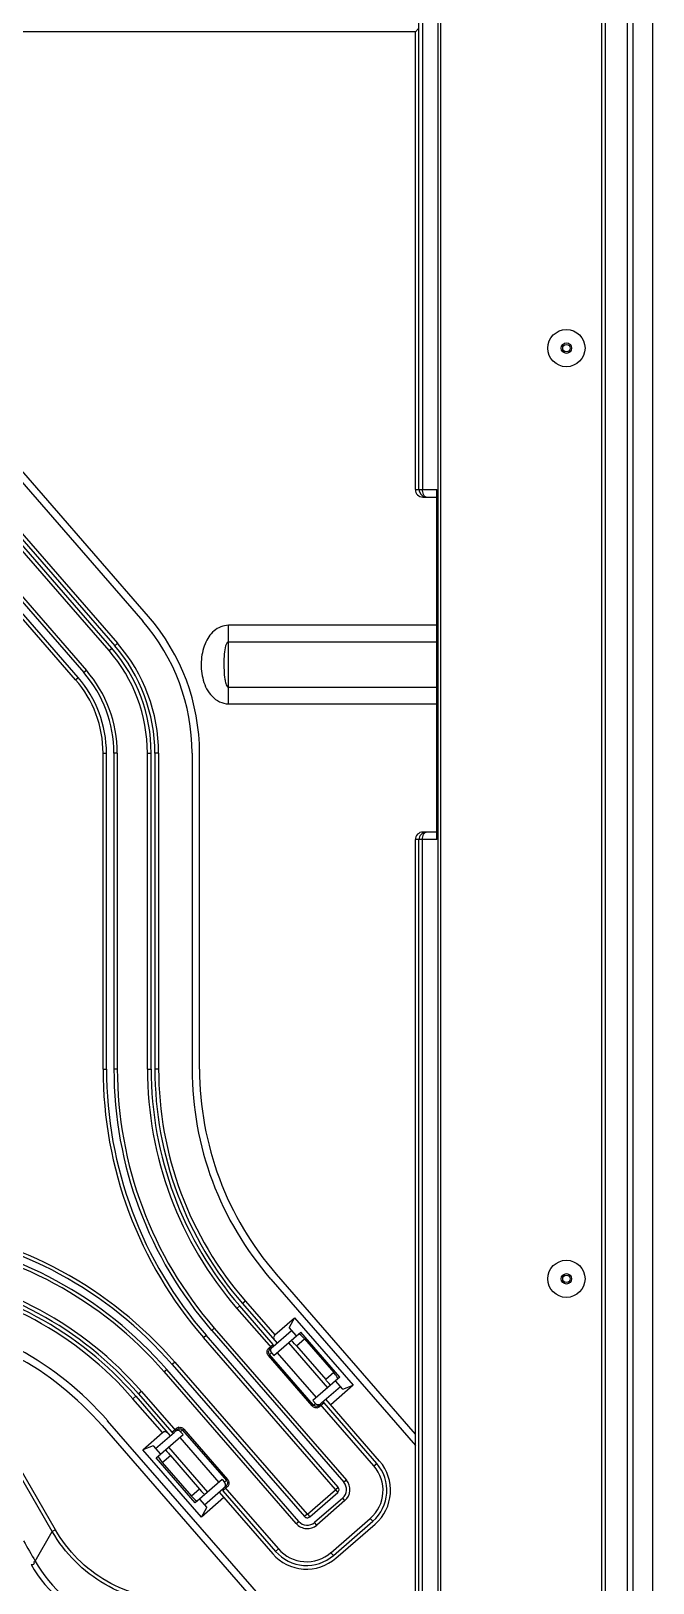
# Model space of a CAD drawing. Header units: millimetres. Extents: x -1070 to 42146, y 1440 to 12921.
# Drawn here: x 32092.3 to 32175.8, y 5099.8 to 5308.3 of the extents above; entities that cross this region are included whole.
import ezdxf

# ---------------------------------------------------------------- set-up
doc = ezdxf.new("R2010")
doc.units = ezdxf.units.MM
for name, color, linetype in [('DW-PLUS-PCB实线CONTINUOUS', 7, 'Continuous'), ('DW-PLUS-XIANGTI实线CONTINUOUS', 7, 'Continuous'), ('MOUZU_COVER实线CONTINUOUS', 7, 'Continuous')]:
    doc.layers.add(name, color=color, linetype=linetype)

# ---------------------------------------------------------------- blocks, each defined once
blk = doc.blocks.new('HJRTY45UYJDFGD')
at = {"layer": 'DW-PLUS-PCB实线CONTINUOUS', "color": 251}
for centre, radius in [((238.28, 437.4), 0.7), ((238.28, 437.4), 0.5), ((238.28, 312.4), 0.7), ((238.28, 312.4), 0.5)]:
    blk.add_circle(centre, radius, dxfattribs=at)
at = {"layer": 'DW-PLUS-XIANGTI实线CONTINUOUS', "color": 251}
for p, q in [((249.9, 0.8), (249.9, 999)), ((221.03, 876.85), (221.03, 122.95)), ((221.37, 876.49), (221.37, 123.31)), ((243.03, 126.71), (243.03, 873.09)), ((243.52, 126.74), (243.52, 873.06)), ((246.49, 126.74), (246.49, 873.06)), ((247.19, 873.02), (247.19, 126.78)), ((218.47, 418.4), (218.47, 481.91)), ((218.96, 482.41), (218.96, 418.4)), ((218, 479.9), (38.44, 479.9)), ((218.41, 480.33), (218, 479.9)), ((218, 418.4), (218, 479.9)), ((182.16, 401.37), (159.16, 427.82)), ((158.41, 427.16), (181.4, 400.71)), ((154.64, 423.88), (177.63, 397.43)), ((155.01, 424.21), (178, 397.76)), ((218, 418.4), (220.9, 418.4)), ((219, 417.4), (220.9, 417.4)), ((220.9, 371.4), (220.9, 418.4)), ((220.9, 400.17), (192.9, 400.17)), ((192.9, 389.63), (192.9, 400.17)), ((178, 397.76), (177.63, 397.43)), ((220.9, 397.93), (192.9, 397.93)), ((192.9, 391.87), (220.9, 391.87)), ((192.9, 389.63), (220.9, 389.63)), ((183.52, 383), (183.02, 383)), ((183.02, 383), (183.02, 340.58)), ((183.52, 383), (183.52, 340.58)), ((188.02, 383), (188.02, 340.58)), ((189.02, 340.58), (189.02, 383)), ((218.47, 371.4), (218, 371.4)), ((218, 269.28), (218, 371.4)), ((218.54, 371.4), (218.47, 371.4)), ((218.47, 261.02), (218.47, 371.4)), ((218.96, 371.4), (218.54, 371.4)), ((220.9, 371.4), (218.96, 371.4)), ((218.96, 259.72), (218.96, 371.4)), ((220.9, 372.4), (219, 372.4)), ((183.52, 340.58), (183.02, 340.58)), ((218, 291.54), (199.33, 313.02)), ((198.57, 312.37), (218, 290.02)), ((195.18, 309.42), (194.8, 309.09)), ((194.8, 309.09), (199.42, 303.77)), ((195.18, 309.42), (199.14, 304.86)), ((199.14, 304.86), (201.78, 307.15)), ((201.78, 307.15), (201.06, 305.85)), ((201.78, 307.15), (209.65, 298.1)), ((198.89, 303.32), (201.38, 305.48)), ((202.03, 304.73), (201.06, 305.85)), ((209.65, 298.1), (206.63, 295.47)), ((208.26, 297.56), (207.28, 298.69)), ((208.26, 297.56), (209.65, 298.1)), ((169.25, 278.45), (158.19, 297.6)), ((169.67, 278.69), (158.61, 297.84)), ((180.08, 296.29), (180.46, 296.62)), ((184.04, 291.74), (180.08, 296.29)), ((180.46, 296.62), (185.08, 291.31)), ((205.45, 295.77), (207.94, 297.93)), ((213.19, 287.93), (205.98, 296.23)), ((175.93, 292.69), (196.28, 269.28)), ((197.6, 269.28), (176.68, 293.34)), ((181.4, 289.44), (184.04, 291.74)), ((182.79, 289.97), (181.4, 289.44)), ((182.79, 289.97), (183.77, 288.85)), ((183.11, 289.6), (185.6, 291.77)), ((189.27, 280.38), (181.4, 289.44)), ((189.67, 282.06), (192.17, 284.22)), ((191.64, 283.76), (198.85, 275.46)), ((189.02, 282.81), (190, 281.69)), ((192.29, 283.01), (189.27, 280.38)), ((189.27, 280.38), (190, 281.69)), ((207.32, 274.87), (212.6, 279.46)), ((166.95, 274.48), (169.25, 278.45)), ((169.67, 278.69), (169.25, 278.45))]:
    blk.add_line(p, q, dxfattribs=at)
for centre in [(238.28, 437.4), (238.28, 312.4)]:
    blk.add_circle(centre, 2.5, dxfattribs=at)
for centre, radius, start, end in [((161.02, 383), 27, 0, 41), ((161.02, 383), 28, 0, 41), ((161.02, 383), 22, 0, 41), ((161.02, 383), 22.5, 0, 41), ((231.02, 340.58), 48, 180, 221), ((231.02, 340.58), 47.5, 180, 221), ((231.02, 340.58), 43, 180, 221), ((231.02, 340.58), 42, 180, 221), ((144.23, 265.13), 48, 41, 82), ((144.23, 265.13), 47.5, 41, 82), ((144.23, 265.13), 42, 41, 82), ((144.23, 265.13), 43, 41, 82), ((208.66, 283.99), 6, 311, 41), ((203.38, 279.4), 6, 221, 311)]:
    blk.add_arc(centre, radius, start, end, dxfattribs=at)
for centre, major_axis, ratio, start_param, end_param in [((219, 418.4), (1, 0), 0.999391, -3.141593, -1.570796), ((219, 371.4), (1, 0), 0.999391, 1.570796, 3.141593), ((199.47, 304.48), (0.377, 0.328), 1, 1.570796, 3.141593), ((184.37, 291.36), (-0.328, 0.377), 1, 4.712389, 6.283185)]:
    blk.add_ellipse(centre, major_axis=major_axis, ratio=ratio, start_param=start_param, end_param=end_param, dxfattribs=at)
for points in [[(218.47, 418.4), (218.47, 417.98), (218.85, 417.51), (219.26, 417.42)], [(219.45, 372.4), (218.98, 372.4), (218.46, 371.87), (218.47, 371.4)], [(165.39, 277.19), (165.91, 276.29), (166.43, 275.38), (166.95, 274.48)], [(166.39, 274.03), (168.53, 270.27), (172.22, 267.09), (176.29, 265.63)], [(166.95, 274.48), (168.99, 270.84), (172.52, 267.75), (176.44, 266.32)]]:
    blk.add_open_spline(points, degree=3, dxfattribs=at)
for points, knots in [([(218.99, 418.11), (218.98, 418.16), (218.97, 418.25), (218.96, 418.35), (218.96, 418.4)], [0, 0, 0, 0, 0.497914, 1, 1, 1, 1]), ([(219.45, 417.4), (219.4, 417.4), (219.1, 417.5), (219.03, 417.87), (218.99, 418.11)], [0, 0, 0, 0, 0.167082, 1, 1, 1, 1]), ([(219.26, 417.42), (219.29, 417.41), (219.35, 417.4), (219.42, 417.4), (219.45, 417.4)], [0, 0, 0, 0, 0.504705, 1, 1, 1, 1]), ([(192.9, 400.17), (192.21, 400.17), (190.79, 399.56), (190.03, 398.33), (189.76, 397.68)], [0, 0, 0, 0, 0.497156, 1, 1, 1, 1]), ([(189.76, 397.68), (189.44, 396.92), (189.12, 395.26), (189.38, 392.78), (190.46, 390.48), (192.09, 389.62), (192.9, 389.63)], [0, 0, 0, 0, 0.251536, 0.503215, 0.753687, 1, 1, 1, 1]), ([(192.38, 396.59), (192.28, 395.78), (192.26, 394.57), (192.37, 393.11), (192.52, 392.39), (192.7, 391.87), (192.9, 391.87)], [0, 0, 0, 0, 0.504006, 0.754933, 0.876132, 1, 1, 1, 1]), ([(192.9, 397.93), (192.78, 397.93), (192.44, 397.43), (192.42, 396.96), (192.38, 396.59)], [0, 0, 0, 0, 0.241227, 1, 1, 1, 1]), ([(218.96, 371.4), (218.96, 371.52), (218.99, 371.86), (219.13, 372.28), (219.36, 372.38)], [0, 0, 0, 0, 0.32168, 1, 1, 1, 1]), ([(219.36, 372.38), (219.37, 372.39), (219.4, 372.4), (219.43, 372.4), (219.45, 372.4)], [0, 0, 0, 0, 0.512546, 1, 1, 1, 1]), ([(185.98, 268.79), (182.64, 268.8), (175.85, 270.57), (170.92, 275.57), (169.25, 278.45)], [0, 0, 0, 0, 0.499999, 1, 1, 1, 1]), ([(185.98, 269.28), (182.73, 269.28), (176.1, 271), (171.29, 275.88), (169.67, 278.69)], [0, 0, 0, 0, 0.499999, 1, 1, 1, 1]), ([(166.4, 274.02), (166.54, 274.05), (166.9, 274.01), (166.85, 274.38), (166.77, 274.45)], [0, 0, 0, 0, 0.58866, 1, 1, 1, 1])]:
    blk.add_open_spline(points, degree=3, knots=knots, dxfattribs=at)
at = {"layer": 'MOUZU_COVER实线CONTINUOUS', "color": 251}
for p, q in [((176.87, 396.77), (153.88, 423.22)), ((177.25, 397.1), (154.26, 423.55)), ((172.38, 392.87), (149.38, 419.31)), ((172.72, 393.17), (149.73, 419.62)), ((150.49, 420.27), (173.48, 393.82)), ((150.83, 420.57), (173.82, 394.12)), ((176.87, 396.77), (177.25, 397.1)), ((173.82, 394.12), (173.48, 393.82)), ((172.38, 392.87), (172.72, 393.17)), ((176.07, 383), (176.52, 383)), ((176.07, 340.58), (176.07, 383)), ((176.52, 340.58), (176.52, 383)), ((177.98, 383), (177.52, 383)), ((177.52, 383), (177.52, 340.58)), ((177.98, 383), (177.98, 340.58)), ((182.02, 383), (182.52, 383)), ((182.02, 340.58), (182.02, 383)), ((182.52, 340.58), (182.52, 383)), ((176.07, 340.58), (176.52, 340.58)), ((177.98, 340.58), (177.52, 340.58)), ((182.02, 340.58), (182.52, 340.58)), ((194.04, 308.43), (194.42, 308.76)), ((198.91, 303.6), (194.42, 308.76)), ((194.04, 308.43), (198.66, 303.12)), ((189.55, 304.52), (189.89, 304.82)), ((207.29, 284.12), (189.55, 304.52)), ((207.63, 284.42), (189.89, 304.82)), ((190.99, 305.78), (190.65, 305.48)), ((190.65, 305.48), (208.39, 285.07)), ((190.99, 305.78), (208.73, 285.37)), ((199, 302.09), (202.34, 304.99)), ((202.02, 303.39), (203.1, 304.33)), ((202.29, 304.95), (202.62, 305.24)), ((207.87, 299.2), (202.62, 305.24)), ((203.1, 304.33), (207.03, 299.8)), ((198.26, 302.11), (198.67, 302.47)), ((198.33, 303.1), (198.91, 303.6)), ((198.33, 303.1), (198.46, 302.95)), ((204.31, 295.45), (198.41, 302.24)), ((198.46, 302.95), (198.89, 303.32)), ((198.67, 302.47), (199, 302.09)), ((199.46, 302.48), (204.7, 296.45)), ((200.96, 303.79), (206.21, 297.75)), ((202.02, 303.39), (205.96, 298.86)), ((184.26, 299.93), (184.61, 300.23)), ((202.35, 279.82), (184.61, 300.23)), ((185.71, 301.19), (185.36, 300.89)), ((185.36, 300.89), (203.1, 280.48)), ((185.71, 301.19), (203.45, 280.78)), ((204.16, 295.32), (198.26, 302.11)), ((202, 279.52), (184.26, 299.93)), ((207.59, 298.96), (204.25, 296.05)), ((207.03, 299.8), (205.96, 298.86)), ((207.87, 299.2), (207.59, 298.96)), ((181.21, 297.28), (180.84, 296.95)), ((180.84, 296.95), (185.32, 291.79)), ((181.21, 297.28), (185.83, 291.97)), ((204.25, 296.05), (204.58, 295.67)), ((204.16, 295.32), (204.58, 295.67)), ((205.45, 295.77), (205.03, 295.4)), ((205.16, 295.25), (205.03, 295.4)), ((205.73, 295.75), (205.16, 295.25)), ((212.44, 287.27), (205.22, 295.57)), ((212.82, 287.6), (205.73, 295.75)), ((185.32, 291.79), (185.9, 292.29)), ((185.6, 291.77), (186.03, 292.14)), ((185.9, 292.29), (186.03, 292.14)), ((186.89, 292.22), (186.48, 291.86)), ((186.48, 291.86), (186.8, 291.49)), ((186.74, 292.09), (192.64, 285.3)), ((186.89, 292.22), (192.79, 285.43)), ((183.46, 288.58), (186.8, 291.49)), ((184.84, 289.78), (190.09, 283.75)), ((186.35, 291.09), (191.6, 285.05)), ((183.18, 288.34), (183.46, 288.58)), ((188.43, 282.3), (183.18, 288.34)), ((184.02, 287.74), (185.1, 288.68)), ((184.02, 287.74), (187.95, 283.21)), ((185.1, 288.68), (189.03, 284.15)), ((212.44, 287.27), (212.82, 287.6)), ((189.03, 284.15), (187.95, 283.21)), ((192.05, 285.45), (188.71, 282.54)), ((192.05, 285.45), (192.38, 285.07)), ((192.72, 284.44), (192.15, 283.94)), ((192.15, 283.94), (199.23, 275.79)), ((192.59, 284.59), (192.17, 284.22)), ((192.38, 285.07), (192.79, 285.43)), ((192.39, 284.42), (199.61, 276.12)), ((192.72, 284.44), (192.59, 284.59)), ((203.51, 280.78), (207.28, 284.06)), ((203.81, 280.43), (207.58, 283.71)), ((207.28, 284.06), (207.58, 283.71)), ((207.29, 284.12), (207.63, 284.42)), ((208.73, 285.37), (208.39, 285.07)), ((188.76, 282.59), (188.43, 282.3)), ((208.24, 282.96), (204.46, 279.68)), ((208.54, 282.61), (204.77, 279.33)), ((208.54, 282.61), (208.24, 282.96)), ((202, 279.52), (202.35, 279.82)), ((203.45, 280.78), (203.1, 280.48)), ((203.51, 280.78), (203.81, 280.43)), ((204.77, 279.33), (204.46, 279.68)), ((206.66, 275.62), (211.95, 280.22)), ((206.99, 275.25), (212.27, 279.84)), ((211.95, 280.22), (212.27, 279.84)), ((199.61, 276.12), (199.23, 275.79)), ((206.66, 275.62), (206.99, 275.25))]:
    blk.add_line(p, q, dxfattribs=at)
for centre, radius, start, end in [((161.02, 383), 21, 0, 41), ((161.02, 383), 21.5, 0, 41), ((161.02, 383), 16.96, 0, 41), ((161.02, 383), 15.04, 0, 41), ((161.02, 383), 15.5, 0, 41), ((161.02, 383), 16.5, 0, 41), ((231.02, 340.58), 54.96, 180, 221), ((231.02, 340.58), 54.5, 180, 221), ((231.02, 340.58), 53.5, 180, 221), ((231.02, 340.58), 53.04, 180, 221), ((231.02, 340.58), 49, 180, 221), ((231.02, 340.58), 48.5, 180, 221), ((144.23, 265.13), 54.5, 41, 82), ((144.23, 265.13), 54.96, 41, 82), ((144.23, 265.13), 53.04, 41, 82), ((144.23, 265.13), 53.5, 41, 82), ((144.23, 265.13), 48.5, 41, 82), ((144.23, 265.13), 49, 41, 82), ((198.8, 302.57), 0.706, 131.0087, 133.1943), ((198.79, 302.56), 0.498, 203.2473, 220.9299), ((198.76, 303.47), 0.2, 311, 41), ((204.69, 295.79), 0.512, 278.332, 295.558), ((204.69, 295.79), 0.711, 278.2174, 295.4769), ((204.69, 295.79), 0.516, 295.6262, 310.9618), ((204.69, 295.79), 0.714, 295.5508, 310.9565), ((205.58, 295.62), 0.2, 41, 131), ((186.36, 291.75), 0.714, 115.5508, 130.9565), ((186.37, 291.75), 0.516, 115.6262, 130.9618), ((186.36, 291.75), 0.711, 98.2174, 115.4769), ((186.36, 291.75), 0.512, 98.332, 115.558), ((185.47, 291.92), 0.2, 221, 311), ((208.66, 283.99), 5, 311, 41), ((208.66, 283.99), 5.5, 311, 41), ((192.3, 284.07), 0.2, 131, 221), ((192.27, 284.97), 0.498, 23.2473, 40.9299), ((192.26, 284.97), 0.706, 311.0087, 313.1943), ((207.25, 284.09), 0.0417, 311, 41), ((207.25, 284.09), 0.5, 311, 41), ((207.25, 284.09), 1.5, 311, 41), ((207.25, 284.09), 1.96, 311, 41), ((203.48, 280.81), 1.96, 221, 311), ((203.48, 280.81), 1.5, 221, 311), ((203.48, 280.81), 0.5, 221, 311), ((203.48, 280.81), 0.0417, 221, 311), ((203.38, 279.4), 5.5, 221, 311), ((203.38, 279.4), 5, 221, 311)]:
    blk.add_arc(centre, radius, start, end, dxfattribs=at)
for centre, major_axis, ratio, start_param, end_param in [((203, 304.24), (-0.656, 0.755), 0.131652, -1.570796, 0), ((199.05, 302.8), (-0.38, -0.33), 0.992546, 5.106572, 6.283185), ((201.99, 303.37), (-0.656, 0.755), 0.034921, -1.570796, 0), ((205.93, 298.84), (-0.656, 0.755), 0.034921, -3.141593, -1.570796), ((206.94, 299.71), (-0.656, 0.755), 0.131652, -3.141593, -1.570796), ((204.96, 296), (0.38, 0.33), 0.992546, 9.424778, 10.601391), ((204.96, 296), (0.38, 0.33), 0.992546, 4.549363, 4.712389), ((186.1, 291.53), (-0.38, -0.33), 0.992546, -1.733823, -1.570796), ((186.1, 291.53), (-0.38, -0.33), 0.992546, 3.141593, 4.318206), ((184.12, 287.83), (-0.656, 0.755), 0.131652, 0, 1.570796), ((185.12, 288.7), (-0.656, 0.755), 0.034921, 0, 1.570796), ((189.06, 284.17), (-0.656, 0.755), 0.034921, -4.712389, -3.141593), ((192, 284.74), (0.38, 0.33), 0.992546, 5.106572, 6.283185), ((188.05, 283.3), (-0.656, 0.755), 0.131652, -4.712389, -3.141593)]:
    blk.add_ellipse(centre, major_axis=major_axis, ratio=ratio, start_param=start_param, end_param=end_param, dxfattribs=at)
for points in [[(198.09, 302.52), (198.09, 302.6), (198.1, 302.68), (198.12, 302.76)], [(198.26, 302.11), (198.16, 302.22), (198.1, 302.37), (198.09, 302.52)], [(198.12, 302.76), (198.15, 302.88), (198.22, 302.99), (198.31, 303.08)], [(198.29, 302.53), (198.29, 302.59), (198.29, 302.65), (198.31, 302.7)], [(198.33, 302.37), (198.31, 302.42), (198.29, 302.48), (198.29, 302.53)], [(198.31, 302.7), (198.34, 302.8), (198.39, 302.88), (198.46, 302.95)], [(204.55, 295.09), (204.41, 295.12), (204.26, 295.2), (204.16, 295.32)], [(204.59, 295.28), (204.49, 295.31), (204.39, 295.36), (204.31, 295.45)], [(204.79, 295.08), (204.71, 295.07), (204.63, 295.07), (204.55, 295.09)], [(204.76, 295.28), (204.71, 295.27), (204.65, 295.27), (204.59, 295.28)], [(186.26, 292.45), (186.34, 292.47), (186.42, 292.46), (186.5, 292.45)], [(186.29, 292.26), (186.35, 292.27), (186.4, 292.26), (186.46, 292.25)], [(186.46, 292.25), (186.56, 292.23), (186.67, 292.17), (186.74, 292.09)], [(186.5, 292.45), (186.65, 292.42), (186.79, 292.34), (186.89, 292.22)], [(192.74, 284.83), (192.72, 284.74), (192.66, 284.65), (192.59, 284.59)], [(192.72, 285.17), (192.75, 285.12), (192.76, 285.06), (192.76, 285)], [(192.76, 285), (192.77, 284.95), (192.76, 284.89), (192.74, 284.83)], [(192.94, 284.78), (192.9, 284.66), (192.83, 284.54), (192.74, 284.46)], [(192.79, 285.43), (192.89, 285.32), (192.95, 285.16), (192.96, 285.02)], [(192.96, 285.02), (192.97, 284.94), (192.96, 284.85), (192.94, 284.78)]]:
    blk.add_open_spline(points, degree=3, dxfattribs=at)

msp = doc.modelspace()

# ---------------------------------------------------------------- block references
at = {"lineweight": -3}
msp.add_blockref('HJRTY45UYJDFGD', (31925.863, 4828.298), dxfattribs=at)

doc.saveas('drawing.dxf')
